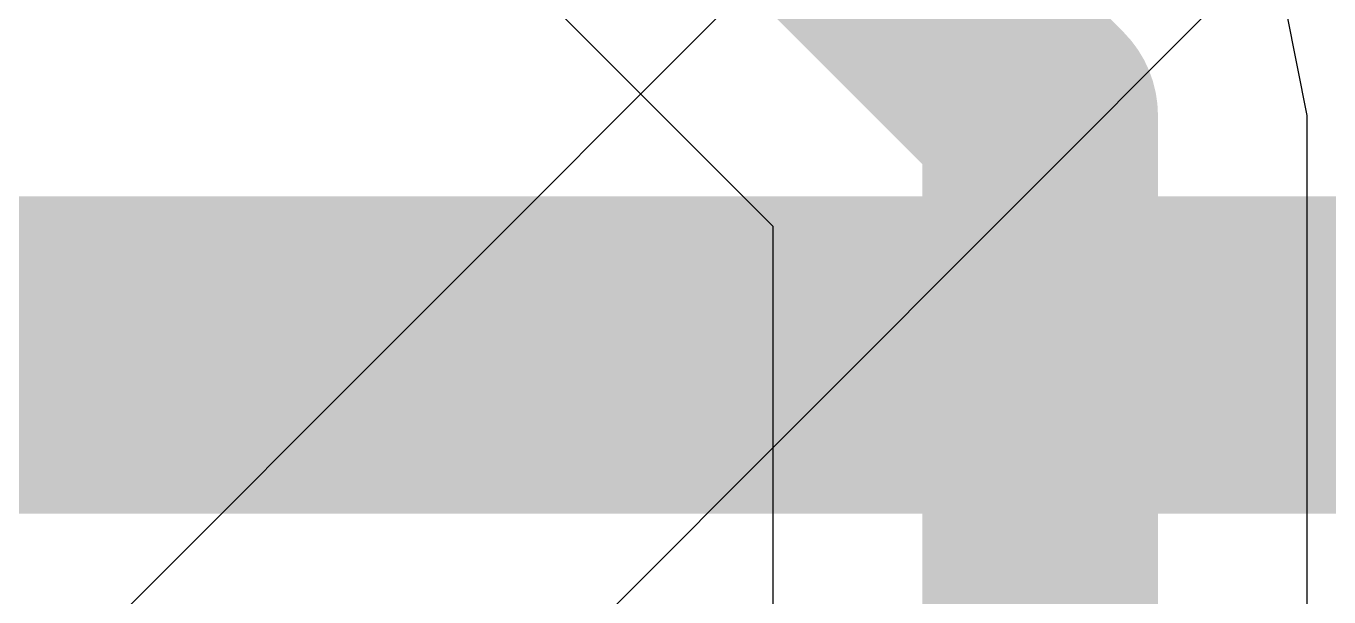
# Model space of a CAD drawing. Header units: inches. Extents: x -11 to 5433, y -4 to 5447.
# Drawn here: x 21.015 to 22.162, y 28.544 to 29.047 of the extents above; entities that cross this region are included whole.
import ezdxf

# ---------------------------------------------------------------- set-up
doc = ezdxf.new("R2010")
doc.units = ezdxf.units.IN
for name, color, linetype in [('Bottom Layer', 5, 'Continuous'), ('Bottom Solder', 6, 'Continuous'), ('Ground', 16, 'Continuous')]:
    doc.layers.add(name, color=color, linetype=linetype)

# ---------------------------------------------------------------- blocks, each defined once
blk = doc.blocks.new('WQFN_30_EP_2_5_4_5__B_27')
at = {"layer": 'Bottom Solder'}
for p in [(-0.8183625999999999, 1.9033871), (-1.48833332, 1.66168832)]:
    blk.add_line(p, (-5421.1859699, -5425.6862022), dxfattribs=at)

msp = doc.modelspace()

# ---------------------------------------------------------------- linework, layer by layer
at = {"layer": 'Bottom Layer'}
msp.add_lwpolyline([(18.53720448, 28.75714594, 0.2794, 0.2794, 0), (25.09259396, 28.75714594, 0.2794, 0.2794, 0)], format="xyseb", dxfattribs=at)
at = {"layer": 'Ground'}
for p, q in [((21.16267294, 29.38073118), (21.67277352, 28.87062805999999)), ((22.14342028, 28.9681031), (22.1255082, 29.05815626)), ((22.14342028, 23.67830418), (22.14342028, 28.9681031)), ((21.67277352, 28.87062805999999), (21.67277352, 23.77577922))]:
    msp.add_line(p, q, dxfattribs=at)
for points in [[(21.26014544, 29.61605456, 0.2076069, 0.2076069, 0), (21.9080969, 28.9681031, 0.2076069, 0.2076069, 0)], [(21.9080969, 23.67830418, 0.2076069, 0.2076069, 0), (21.9080969, 28.9681031, 0.2076069, 0.2076069, 0)]]:
    msp.add_lwpolyline(points, format="xyseb", dxfattribs=at)
msp.add_lwpolyline([(21.85619454, 28.9681031, 0.10380218, 0.10380218, 1), (21.95999926, 28.9681031, 0.10380218, 0.10380218, 1)], format="xyseb", close=True, dxfattribs=at)
msp.add_lwpolyline([(21.85619454, 28.9681031, 0.10380218, 0.10380218, 1), (21.95999926, 28.9681031, 0.10380218, 0.10380218, 1)], format="xyseb", close=True, dxfattribs=at)

# ---------------------------------------------------------------- block references
at = {"rotation": 180}
msp.add_blockref('WQFN_30_EP_2_5_4_5__B_27', (11.66616412, 21.80690584), dxfattribs=at)

doc.saveas('drawing.dxf')
